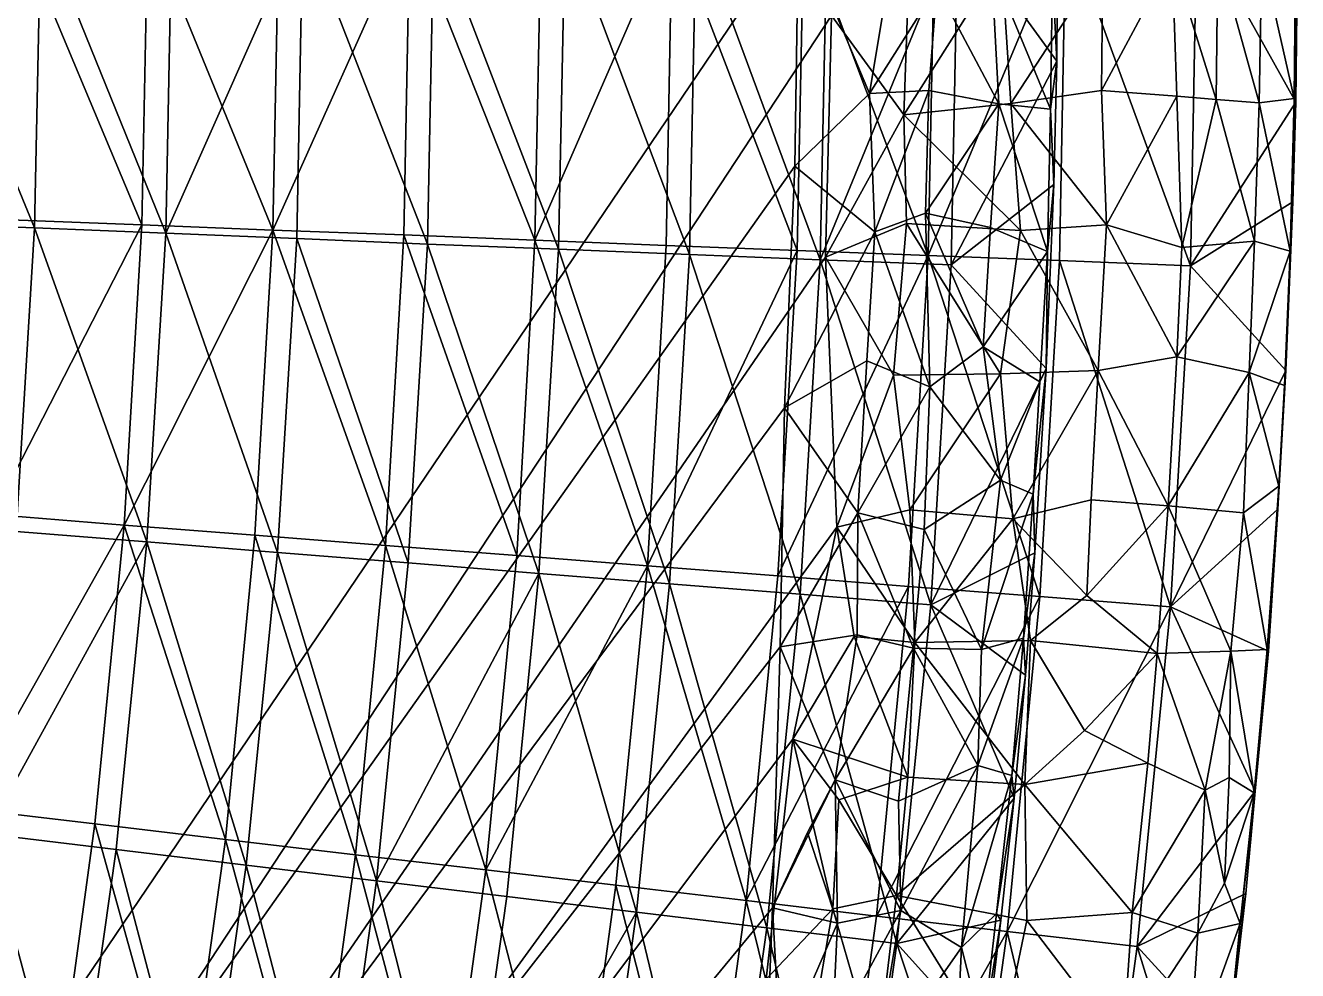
# Model space of a CAD drawing. Header units: metres. Extents: x -30 to 13953, y 0 to 4840.
# Drawn here: x 13661.3 to 13953.4, y 2179.8 to 2396.8 of the extents above; entities that cross this region are included whole.
import ezdxf

# ---------------------------------------------------------------- set-up
doc = ezdxf.new("R2010")
doc.units = ezdxf.units.M
doc.layers.add('SCOCCA', color=7, linetype='Continuous')

msp = doc.modelspace()

# ---------------------------------------------------------------- linework, layer by layer
at = {"layer": 'SCOCCA'}
for points in [[(13025, 3690, 1250), (13846.4, 2399.1, 1367), (13025, 1150, 1250)], [(13021.1, 3629, 1305), (13021.1, 1211, 1305), (13838.8, 2419.9, 1421.4)], [(13838.8, 2419.9, 1421.4), (13021.1, 1211, 1305), (13838, 2364.5, 1421.3)], [(13663.4, 2350.3, 3285.4), (13633.4, 2351.5, 3515.5), (13634.7, 2420, 3515.5)], [(13663.4, 2350.3, 3285.4), (13634.7, 2420, 3515.5), (13664.8, 2420, 3285.4)], [(13688, 2351, 3521.9), (13659.2, 2420, 3752.3), (13657.9, 2352.2, 3752.3)], [(13688, 2351, 3521.9), (13689.4, 2420, 3521.9), (13659.2, 2420, 3752.3)], [(13693.5, 2349.1, 3055.3), (13663.4, 2350.3, 3285.4), (13664.8, 2420, 3285.4)], [(13693.5, 2349.1, 3055.3), (13664.8, 2420, 3285.4), (13694.9, 2420, 3055.3)], [(13718.1, 2349.8, 3291.6), (13689.4, 2420, 3521.9), (13688, 2351, 3521.9)], [(13718.1, 2349.8, 3291.6), (13719.5, 2420, 3291.6), (13689.4, 2420, 3521.9)], [(13725, 2420, 2825.1), (13693.5, 2349.1, 3055.3), (13694.9, 2420, 3055.3)], [(13723.6, 2347.9, 2825.1), (13693.5, 2349.1, 3055.3), (13725, 2420, 2825.1)], [(13749.6, 2420, 3061.2), (13719.5, 2420, 3291.6), (13718.1, 2349.8, 3291.6)], [(13748.2, 2348.7, 3061.2), (13749.6, 2420, 3061.2), (13718.1, 2349.8, 3291.6)], [(13753.6, 2346.6, 2595), (13723.6, 2347.9, 2825.1), (13725, 2420, 2825.1)], [(13753.6, 2346.6, 2595), (13725, 2420, 2825.1), (13755.1, 2420, 2595)], [(13778.3, 2347.5, 2830.9), (13749.6, 2420, 3061.2), (13748.2, 2348.7, 3061.2)], [(13778.3, 2347.5, 2830.9), (13779.7, 2420, 2830.9), (13749.6, 2420, 3061.2)], [(13783.7, 2345.4, 2364.9), (13753.6, 2346.6, 2595), (13755.1, 2420, 2595)], [(13783.7, 2345.4, 2364.9), (13755.1, 2420, 2595), (13785.2, 2420, 2364.9)], [(13808.4, 2346.3, 2600.5), (13809.8, 2420, 2600.5), (13778.3, 2347.5, 2830.9)], [(13809.8, 2420, 2600.5), (13779.7, 2420, 2830.9), (13778.3, 2347.5, 2830.9)], [(13813.8, 2344.2, 2134.8), (13783.7, 2345.4, 2364.9), (13785.2, 2420, 2364.9)], [(13813.8, 2344.2, 2134.8), (13785.2, 2420, 2364.9), (13815.3, 2420, 2134.8)], [(13838.5, 2345.1, 2370.1), (13809.8, 2420, 2600.5), (13808.4, 2346.3, 2600.5)], [(13838.5, 2345.1, 2370.1), (13840, 2420, 2370.1), (13809.8, 2420, 2600.5)], [(13843.8, 2343, 1904.7), (13813.8, 2344.2, 2134.8), (13815.3, 2420, 2134.8)], [(13843.8, 2343, 1904.7), (13815.3, 2420, 2134.8), (13845.4, 2420, 1904.7)], [(13855.1, 2381.2, 1426.3), (13838.8, 2419.9, 1421.4), (13838, 2364.5, 1421.3)], [(13868.6, 2344, 2139.8), (13840, 2420, 2370.1), (13838.5, 2345.1, 2370.1)], [(13855.1, 2381.2, 1426.3), (13859.2, 2405.7, 1427.9), (13838.8, 2419.9, 1421.4)], [(13868.6, 2344, 2139.8), (13870.1, 2420, 2139.8), (13840, 2420, 2370.1)], [(13875.4, 2420, 1674.5), (13843.8, 2343, 1904.7), (13845.4, 2420, 1904.7)], [(13873.9, 2341.8, 1674.5), (13843.8, 2343, 1904.7), (13875.4, 2420, 1674.5)], [(13900.2, 2420, 1909.4), (13870.1, 2420, 2139.8), (13868.6, 2344, 2139.8)], [(13898.7, 2342.8, 1909.4), (13900.2, 2420, 1909.4), (13868.6, 2344, 2139.8)], [(13873.9, 2341.8, 1674.5), (13875.4, 2420, 1674.5), (13898.1, 2388.6, 1499.8)], [(13875.4, 2420, 1674.5), (13898.3, 2416.8, 1499.8), (13898.1, 2388.6, 1499.8)], [(13928.8, 2341.6, 1679.1), (13900.2, 2420, 1909.4), (13898.7, 2342.8, 1909.4)], [(13928.8, 2341.6, 1679.1), (13930.3, 2420, 1679.1), (13900.2, 2420, 1909.4)], [(13928.8, 2341.6, 1679.1), (13953, 2379.2, 1499.6), (13930.3, 2420, 1679.1)], [(13930.3, 2420, 1679.1), (13953, 2379.2, 1499.6), (13953.4, 2414.2, 1499.7)], [(13897.1, 2408.9, 1476.9), (13898.1, 2388.6, 1499.8), (13898.3, 2416.8, 1499.8)], [(13863, 2376.3, 1370.7), (13846.4, 2399.1, 1367), (13864.3, 2413.1, 1371)], [(13885.4, 2411.7, 1379.8), (13863, 2376.3, 1370.7), (13864.3, 2413.1, 1371)], [(13934.7, 2379.8, 1424.8), (13924.6, 2412.2, 1410.6), (13935.1, 2413.3, 1424.8)], [(13934.7, 2379.8, 1424.8), (13935.1, 2413.3, 1424.8), (13944.6, 2379, 1445.4)], [(13935.1, 2413.3, 1424.8), (13945.2, 2412.9, 1446), (13944.6, 2379, 1445.4)], [(13944.6, 2379, 1445.4), (13945.2, 2412.9, 1446), (13952.6, 2380, 1477.6)], [(13945.2, 2412.9, 1446), (13952.9, 2412.5, 1476.3), (13952.6, 2380, 1477.6)], [(13952.6, 2380, 1477.6), (13953.4, 2414.2, 1499.7), (13953, 2379.2, 1499.6)], [(13952.9, 2412.5, 1476.3), (13953.4, 2414.2, 1499.7), (13952.6, 2380, 1477.6)], [(13885.4, 2411.7, 1379.8), (13887.6, 2378.9, 1381), (13863, 2376.3, 1370.7)], [(13884.8, 2378.8, 1450), (13883.1, 2410.3, 1447.8), (13870.6, 2405.7, 1434.6)], [(13896.7, 2377.6, 1478.4), (13883.1, 2410.3, 1447.8), (13884.8, 2378.8, 1450)], [(13896.7, 2377.6, 1478.4), (13897.1, 2408.9, 1476.9), (13883.1, 2410.3, 1447.8)], [(13908.7, 2411.3, 1394.7), (13887.6, 2378.9, 1381), (13885.4, 2411.7, 1379.8)], [(13908.4, 2381.9, 1394.7), (13887.6, 2378.9, 1381), (13908.7, 2411.3, 1394.7)], [(13925.7, 2380.6, 1412.6), (13908.4, 2381.9, 1394.7), (13924.6, 2412.2, 1410.6)], [(13924.6, 2412.2, 1410.6), (13908.4, 2381.9, 1394.7), (13908.7, 2411.3, 1394.7)], [(13934.7, 2379.8, 1424.8), (13925.7, 2380.6, 1412.6), (13924.6, 2412.2, 1410.6)], [(13896.7, 2377.6, 1478.4), (13898.1, 2388.6, 1499.8), (13897.1, 2408.9, 1476.9)], [(13855.1, 2381.2, 1426.3), (13868.7, 2381.9, 1433.4), (13870.6, 2405.7, 1434.6)], [(13855.1, 2381.2, 1426.3), (13870.6, 2405.7, 1434.6), (13859.2, 2405.7, 1427.9)], [(13884.8, 2378.8, 1450), (13870.6, 2405.7, 1434.6), (13868.7, 2381.9, 1433.4)], [(13846.4, 2399.1, 1367), (13845, 2343.6, 1366.8), (13025, 1150, 1250)], [(13863, 2376.3, 1370.7), (13845, 2343.6, 1366.8), (13846.4, 2399.1, 1367)], [(13873.9, 2341.8, 1674.5), (13898.1, 2388.6, 1499.8), (13897.4, 2360.3, 1499.7)], [(13896.7, 2377.6, 1478.4), (13897.4, 2360.3, 1499.7), (13898.1, 2388.6, 1499.8)], [(13855.1, 2381.2, 1426.3), (13838, 2364.5, 1421.3), (13856.3, 2349.4, 1427)], [(13856.3, 2349.4, 1427), (13868.7, 2381.9, 1433.4), (13855.1, 2381.2, 1426.3)], [(13868, 2353.7, 1433.3), (13868.7, 2381.9, 1433.4), (13856.3, 2349.4, 1427)], [(13868, 2353.7, 1433.3), (13884.8, 2378.8, 1450), (13868.7, 2381.9, 1433.4)], [(13909.5, 2351, 1396.1), (13887.6, 2378.9, 1381), (13908.4, 2381.9, 1394.7)], [(13909.5, 2351, 1396.1), (13908.4, 2381.9, 1394.7), (13925.7, 2380.6, 1412.6)], [(13889.8, 2349.7, 1382.8), (13863, 2376.3, 1370.7), (13887.6, 2378.9, 1381)], [(13868, 2353.7, 1433.3), (13882.9, 2350.4, 1448.6), (13884.8, 2378.8, 1450)], [(13884.8, 2378.8, 1450), (13882.9, 2350.4, 1448.6), (13896, 2344.9, 1478.5)], [(13896.7, 2377.6, 1478.4), (13884.8, 2378.8, 1450), (13896, 2344.9, 1478.5)], [(13909.5, 2351, 1396.1), (13889.8, 2349.7, 1382.8), (13887.6, 2378.9, 1381)], [(13926.8, 2345.8, 1415.1), (13909.5, 2351, 1396.1), (13925.7, 2380.6, 1412.6)], [(13926.8, 2345.8, 1415.1), (13925.7, 2380.6, 1412.6), (13934.7, 2379.8, 1424.8)], [(13925.7, 2380.6, 1412.6), (13944.6, 2379, 1445.4), (13934.7, 2379.8, 1424.8)], [(13926.8, 2345.8, 1415.1), (13934.7, 2379.8, 1424.8), (13943.5, 2347.3, 1444.6)], [(13928.8, 2341.6, 1679.1), (13952.3, 2356.3, 1500.7), (13953, 2379.2, 1499.6)], [(13943.5, 2347.3, 1444.6), (13934.7, 2379.8, 1424.8), (13944.6, 2379, 1445.4)], [(13943.5, 2347.3, 1444.6), (13944.6, 2379, 1445.4), (13951.7, 2345, 1477.9)], [(13951.7, 2345, 1477.9), (13944.6, 2379, 1445.4), (13952.6, 2380, 1477.6)], [(13951.7, 2345, 1477.9), (13952.6, 2380, 1477.6), (13952.3, 2356.3, 1500.7)], [(13952.3, 2356.3, 1500.7), (13952.6, 2380, 1477.6), (13953, 2379.2, 1499.6)], [(13863.6, 2351.3, 1371), (13845, 2343.6, 1366.8), (13863, 2376.3, 1370.7)], [(13889.8, 2349.7, 1382.8), (13863.6, 2351.3, 1371), (13863, 2376.3, 1370.7)], [(13896.7, 2377.6, 1478.4), (13896, 2344.9, 1478.5), (13897.4, 2360.3, 1499.7)], [(13838, 2364.5, 1421.3), (13021.1, 1211, 1305), (13835.6, 2309, 1421)], [(13856.3, 2349.4, 1427), (13838, 2364.5, 1421.3), (13835.6, 2309, 1421)], [(13873.9, 2341.8, 1674.5), (13897.4, 2360.3, 1499.7), (13895.7, 2318, 1499.5)], [(13896, 2344.9, 1478.5), (13895.7, 2318, 1499.5), (13897.4, 2360.3, 1499.7)], [(13928.8, 2341.6, 1679.1), (13950.7, 2317.6, 1501.4), (13952.3, 2356.3, 1500.7)], [(13951.7, 2345, 1477.9), (13952.3, 2356.3, 1500.7), (13950.7, 2317.6, 1501.4)], [(13659.2, 2280.6, 3285.4), (13633.4, 2351.5, 3515.5), (13663.4, 2350.3, 3285.4)], [(13688, 2351, 3521.9), (13657.9, 2352.2, 3752.3), (13653.9, 2284.5, 3752.3)], [(13868, 2353.7, 1433.3), (13856.3, 2349.4, 1427), (13869, 2313.8, 1435.2)], [(13868, 2353.7, 1433.3), (13869, 2313.8, 1435.2), (13881.2, 2323, 1447.2)], [(13868, 2353.7, 1433.3), (13881.2, 2323, 1447.2), (13882.9, 2350.4, 1448.6)], [(13684, 2282.1, 3521.9), (13688, 2351, 3521.9), (13653.9, 2284.5, 3752.3)], [(13689.2, 2278.2, 3055.3), (13659.2, 2280.6, 3285.4), (13663.4, 2350.3, 3285.4)], [(13689.2, 2278.2, 3055.3), (13663.4, 2350.3, 3285.4), (13693.5, 2349.1, 3055.3)], [(13718.1, 2349.8, 3291.6), (13688, 2351, 3521.9), (13684, 2282.1, 3521.9)], [(13714, 2279.8, 3291.6), (13718.1, 2349.8, 3291.6), (13684, 2282.1, 3521.9)], [(13719.2, 2275.8, 2825.1), (13689.2, 2278.2, 3055.3), (13693.5, 2349.1, 3055.3)], [(13719.2, 2275.8, 2825.1), (13693.5, 2349.1, 3055.3), (13723.6, 2347.9, 2825.1)], [(13744, 2277.4, 3061.2), (13718.1, 2349.8, 3291.6), (13714, 2279.8, 3291.6)], [(13744, 2277.4, 3061.2), (13748.2, 2348.7, 3061.2), (13718.1, 2349.8, 3291.6)], [(13774.1, 2275.1, 2830.9), (13748.2, 2348.7, 3061.2), (13744, 2277.4, 3061.2)], [(13774.1, 2275.1, 2830.9), (13778.3, 2347.5, 2830.9), (13748.2, 2348.7, 3061.2)], [(13854.5, 2319.8, 1426.6), (13856.3, 2349.4, 1427), (13835.6, 2309, 1421)], [(13860.6, 2316.5, 1370.4), (13845, 2343.6, 1366.8), (13863.6, 2351.3, 1371)], [(13854.5, 2319.8, 1426.6), (13869, 2313.8, 1435.2), (13856.3, 2349.4, 1427)], [(13863.6, 2351.3, 1371), (13885.2, 2316.8, 1380.7), (13860.6, 2316.5, 1370.4)], [(13863.6, 2351.3, 1371), (13889.8, 2349.7, 1382.8), (13885.2, 2316.8, 1380.7)], [(13896, 2344.9, 1478.5), (13882.9, 2350.4, 1448.6), (13881.2, 2323, 1447.2)], [(13889.8, 2349.7, 1382.8), (13907.6, 2317.6, 1395.4), (13885.2, 2316.8, 1380.7)], [(13889.8, 2349.7, 1382.8), (13909.5, 2351, 1396.1), (13907.6, 2317.6, 1395.4)], [(13925.7, 2320.7, 1415), (13907.6, 2317.6, 1395.4), (13909.5, 2351, 1396.1)], [(13926.8, 2345.8, 1415.1), (13925.7, 2320.7, 1415), (13909.5, 2351, 1396.1)], [(13749.2, 2273.4, 2595), (13719.2, 2275.8, 2825.1), (13723.6, 2347.9, 2825.1)], [(13749.2, 2273.4, 2595), (13723.6, 2347.9, 2825.1), (13753.6, 2346.6, 2595)], [(13779.2, 2271, 2364.9), (13749.2, 2273.4, 2595), (13753.6, 2346.6, 2595)], [(13779.2, 2271, 2364.9), (13753.6, 2346.6, 2595), (13783.7, 2345.4, 2364.9)], [(13804.1, 2272.7, 2600.5), (13778.3, 2347.5, 2830.9), (13774.1, 2275.1, 2830.9)], [(13804.1, 2272.7, 2600.5), (13808.4, 2346.3, 2600.5), (13778.3, 2347.5, 2830.9)], [(13838.5, 2345.1, 2370.1), (13808.4, 2346.3, 2600.5), (13804.1, 2272.7, 2600.5)], [(13926.8, 2345.8, 1415.1), (13943.5, 2347.3, 1444.6), (13925.7, 2320.7, 1415)], [(13925.7, 2320.7, 1415), (13943.5, 2347.3, 1444.6), (13942.3, 2317.1, 1444.6)], [(13942.3, 2317.1, 1444.6), (13943.5, 2347.3, 1444.6), (13951.7, 2345, 1477.9)], [(13845, 2343.6, 1366.8), (13847.6, 2281.6, 1367.4), (13025, 1150, 1250)], [(13809.2, 2268.6, 2134.8), (13779.2, 2271, 2364.9), (13783.7, 2345.4, 2364.9)], [(13809.2, 2268.6, 2134.8), (13783.7, 2345.4, 2364.9), (13813.8, 2344.2, 2134.8)], [(13834.1, 2270.4, 2370.1), (13838.5, 2345.1, 2370.1), (13804.1, 2272.7, 2600.5)], [(13839.2, 2266.2, 1904.7), (13809.2, 2268.6, 2134.8), (13813.8, 2344.2, 2134.8)], [(13839.2, 2266.2, 1904.7), (13813.8, 2344.2, 2134.8), (13843.8, 2343, 1904.7)], [(13868.6, 2344, 2139.8), (13838.5, 2345.1, 2370.1), (13834.1, 2270.4, 2370.1)], [(13864.1, 2268, 2139.8), (13868.6, 2344, 2139.8), (13834.1, 2270.4, 2370.1)], [(13869.2, 2263.8, 1674.5), (13839.2, 2266.2, 1904.7), (13843.8, 2343, 1904.7)], [(13869.2, 2263.8, 1674.5), (13843.8, 2343, 1904.7), (13873.9, 2341.8, 1674.5)], [(13860.6, 2316.5, 1370.4), (13847.6, 2281.6, 1367.4), (13845, 2343.6, 1366.8)], [(13894.2, 2265.7, 1909.4), (13868.6, 2344, 2139.8), (13864.1, 2268, 2139.8)], [(13894.2, 2265.7, 1909.4), (13898.7, 2342.8, 1909.4), (13868.6, 2344, 2139.8)], [(13896, 2344.9, 1478.5), (13881.2, 2323, 1447.2), (13894.2, 2315, 1476.8)], [(13894.2, 2315, 1476.8), (13895.7, 2318, 1499.5), (13896, 2344.9, 1478.5)], [(13924.2, 2263.3, 1679.1), (13898.7, 2342.8, 1909.4), (13894.2, 2265.7, 1909.4)], [(13924.2, 2263.3, 1679.1), (13928.8, 2341.6, 1679.1), (13898.7, 2342.8, 1909.4)], [(13942.3, 2317.1, 1444.6), (13951.7, 2345, 1477.9), (13950.4, 2314.1, 1477.7)], [(13950.4, 2314.1, 1477.7), (13951.7, 2345, 1477.9), (13950.7, 2317.6, 1501.4)], [(13869.2, 2263.8, 1674.5), (13873.9, 2341.8, 1674.5), (13895.7, 2318, 1499.5)], [(13924.2, 2263.3, 1679.1), (13950.7, 2317.6, 1501.4), (13928.8, 2341.6, 1679.1)], [(13869, 2313.8, 1435.2), (13885.2, 2292.4, 1455.3), (13881.2, 2323, 1447.2)], [(13885.2, 2292.4, 1455.3), (13894.2, 2315, 1476.8), (13881.2, 2323, 1447.2)], [(13854.5, 2319.8, 1426.6), (13835.6, 2309, 1421), (13852.4, 2284.9, 1426.2)], [(13869, 2313.8, 1435.2), (13854.5, 2319.8, 1426.6), (13852.4, 2284.9, 1426.2)], [(13923.7, 2286.5, 1414.7), (13907.6, 2317.6, 1395.4), (13925.7, 2320.7, 1415)], [(13923.7, 2286.5, 1414.7), (13925.7, 2320.7, 1415), (13942.3, 2317.1, 1444.6)], [(13864.4, 2285.6, 1371.8), (13847.6, 2281.6, 1367.4), (13860.6, 2316.5, 1370.4)], [(13864.4, 2285.6, 1371.8), (13860.6, 2316.5, 1370.4), (13885.2, 2316.8, 1380.7)], [(13864.4, 2285.6, 1371.8), (13885.2, 2316.8, 1380.7), (13888, 2283.5, 1383.3)], [(13869.2, 2263.8, 1674.5), (13895.7, 2318, 1499.5), (13893.1, 2275.7, 1499.1)], [(13907.6, 2317.6, 1395.4), (13888, 2283.5, 1383.3), (13885.2, 2316.8, 1380.7)], [(13906, 2287.9, 1395.3), (13888, 2283.5, 1383.3), (13907.6, 2317.6, 1395.4)], [(13892.7, 2289.2, 1476.3), (13893.1, 2275.7, 1499.1), (13895.7, 2318, 1499.5)], [(13892.7, 2289.2, 1476.3), (13895.7, 2318, 1499.5), (13894.2, 2315, 1476.8)], [(13923.7, 2286.5, 1414.7), (13906, 2287.9, 1395.3), (13907.6, 2317.6, 1395.4)], [(13923.7, 2286.5, 1414.7), (13942.3, 2317.1, 1444.6), (13941, 2284.9, 1445.8)], [(13924.2, 2263.3, 1679.1), (13948.9, 2285.7, 1500.3), (13950.7, 2317.6, 1501.4)], [(13941, 2284.9, 1445.8), (13942.3, 2317.1, 1444.6), (13949.1, 2291, 1478.5)], [(13949.1, 2291, 1478.5), (13942.3, 2317.1, 1444.6), (13950.4, 2314.1, 1477.7)], [(13950.4, 2314.1, 1477.7), (13950.7, 2317.6, 1501.4), (13948.9, 2285.7, 1500.3)], [(13869, 2313.8, 1435.2), (13852.4, 2284.9, 1426.2), (13867.7, 2281.1, 1435.5)], [(13869, 2313.8, 1435.2), (13867.7, 2281.1, 1435.5), (13885.2, 2292.4, 1455.3)], [(13892.7, 2289.2, 1476.3), (13894.2, 2315, 1476.8), (13885.2, 2292.4, 1455.3)], [(13949.1, 2291, 1478.5), (13950.4, 2314.1, 1477.7), (13948.9, 2285.7, 1500.3)], [(13835.6, 2309, 1421), (13021.1, 1211, 1305), (13834.6, 2254.1, 1421.1)], [(13852.4, 2284.9, 1426.2), (13835.6, 2309, 1421), (13834.6, 2254.1, 1421.1)], [(13867.7, 2281.1, 1435.5), (13880.8, 2253.5, 1452.7), (13885.2, 2292.4, 1455.3)], [(13892.7, 2289.2, 1476.3), (13885.2, 2292.4, 1455.3), (13880.8, 2253.5, 1452.7)], [(13941, 2284.9, 1445.8), (13949.1, 2291, 1478.5), (13946.4, 2253.5, 1477.3)], [(13946.4, 2253.5, 1477.3), (13949.1, 2291, 1478.5), (13946.7, 2253.1, 1498)], [(13946.7, 2253.1, 1498), (13949.1, 2291, 1478.5), (13948.9, 2285.7, 1500.3)], [(13892.7, 2289.2, 1476.3), (13880.8, 2253.5, 1452.7), (13890.5, 2256.1, 1477.4)], [(13905, 2265.9, 1395.6), (13888, 2283.5, 1383.3), (13906, 2287.9, 1395.3)], [(13890.5, 2256.1, 1477.4), (13893.1, 2275.7, 1499.1), (13892.7, 2289.2, 1476.3)], [(13923.7, 2286.5, 1414.7), (13905, 2265.9, 1395.6), (13906, 2287.9, 1395.3)], [(13684, 2282.1, 3521.9), (13653.9, 2284.5, 3752.3), (13647.3, 2217, 3752.3)], [(13852.3, 2256.9, 1426.9), (13852.4, 2284.9, 1426.2), (13834.6, 2254.1, 1421.1)], [(13864.4, 2285.6, 1371.8), (13865.5, 2255.1, 1372.7), (13847.6, 2281.6, 1367.4)], [(13852.3, 2256.9, 1426.9), (13865.2, 2253.8, 1435), (13852.4, 2284.9, 1426.2)], [(13867.7, 2281.1, 1435.5), (13852.4, 2284.9, 1426.2), (13865.2, 2253.8, 1435)], [(13888, 2283.5, 1383.3), (13865.5, 2255.1, 1372.7), (13864.4, 2285.6, 1371.8)], [(13923.7, 2286.5, 1414.7), (13921.2, 2252.6, 1414.4), (13905, 2265.9, 1395.6)], [(13923.7, 2286.5, 1414.7), (13938.1, 2253.1, 1444.1), (13921.2, 2252.6, 1414.4)], [(13923.7, 2286.5, 1414.7), (13941, 2284.9, 1445.8), (13938.1, 2253.1, 1444.1)], [(13924.2, 2263.3, 1679.1), (13946.7, 2253.1, 1498), (13948.9, 2285.7, 1500.3)], [(13941, 2284.9, 1445.8), (13946.4, 2253.5, 1477.3), (13938.1, 2253.1, 1444.1)], [(13847.6, 2281.6, 1367.4), (13837.5, 2232.9, 1365.7), (13025, 1150, 1250)], [(13677.2, 2213.5, 3521.9), (13684, 2282.1, 3521.9), (13647.3, 2217, 3752.3)], [(13707.2, 2209.9, 3291.6), (13684, 2282.1, 3521.9), (13677.2, 2213.5, 3521.9)], [(13707.2, 2209.9, 3291.6), (13714, 2279.8, 3291.6), (13684, 2282.1, 3521.9)], [(13851.6, 2256.5, 1368.3), (13837.5, 2232.9, 1365.7), (13847.6, 2281.6, 1367.4)], [(13847.6, 2281.6, 1367.4), (13865.5, 2255.1, 1372.7), (13851.6, 2256.5, 1368.3)], [(13888, 2283.5, 1383.3), (13892.1, 2255.6, 1386.8), (13865.5, 2255.1, 1372.7)], [(13905, 2265.9, 1395.6), (13892.1, 2255.6, 1386.8), (13888, 2283.5, 1383.3)], [(13689.2, 2278.2, 3055.3), (13652.3, 2211.2, 3285.4), (13659.2, 2280.6, 3285.4)], [(13737.1, 2206.4, 3061.2), (13714, 2279.8, 3291.6), (13707.2, 2209.9, 3291.6)], [(13737.1, 2206.4, 3061.2), (13744, 2277.4, 3061.2), (13714, 2279.8, 3291.6)], [(13867.7, 2281.1, 1435.5), (13865.2, 2253.8, 1435), (13880.8, 2253.5, 1452.7)], [(13682.1, 2207.6, 3055.3), (13652.3, 2211.2, 3285.4), (13689.2, 2278.2, 3055.3)], [(13712, 2204, 2825.1), (13682.1, 2207.6, 3055.3), (13689.2, 2278.2, 3055.3)], [(13712, 2204, 2825.1), (13689.2, 2278.2, 3055.3), (13719.2, 2275.8, 2825.1)], [(13741.9, 2200.4, 2595), (13712, 2204, 2825.1), (13719.2, 2275.8, 2825.1)], [(13741.9, 2200.4, 2595), (13719.2, 2275.8, 2825.1), (13749.2, 2273.4, 2595)], [(13767, 2202.9, 2830.9), (13744, 2277.4, 3061.2), (13737.1, 2206.4, 3061.2)], [(13767, 2202.9, 2830.9), (13774.1, 2275.1, 2830.9), (13744, 2277.4, 3061.2)], [(13869.2, 2263.8, 1674.5), (13893.1, 2275.7, 1499.1), (13890.9, 2247.6, 1498.8)], [(13890.5, 2256.1, 1477.4), (13890.9, 2247.6, 1498.8), (13893.1, 2275.7, 1499.1)], [(13779.2, 2271, 2364.9), (13741.9, 2200.4, 2595), (13749.2, 2273.4, 2595)], [(13804.1, 2272.7, 2600.5), (13774.1, 2275.1, 2830.9), (13767, 2202.9, 2830.9)], [(13796.9, 2199.4, 2600.5), (13804.1, 2272.7, 2600.5), (13767, 2202.9, 2830.9)], [(13826.8, 2195.9, 2370.1), (13804.1, 2272.7, 2600.5), (13796.9, 2199.4, 2600.5)], [(13826.8, 2195.9, 2370.1), (13834.1, 2270.4, 2370.1), (13804.1, 2272.7, 2600.5)], [(13771.8, 2196.8, 2364.9), (13741.9, 2200.4, 2595), (13779.2, 2271, 2364.9)], [(13801.6, 2193.2, 2134.8), (13771.8, 2196.8, 2364.9), (13779.2, 2271, 2364.9)], [(13801.6, 2193.2, 2134.8), (13779.2, 2271, 2364.9), (13809.2, 2268.6, 2134.8)], [(13864.1, 2268, 2139.8), (13834.1, 2270.4, 2370.1), (13826.8, 2195.9, 2370.1)], [(13831.5, 2189.6, 1904.7), (13801.6, 2193.2, 2134.8), (13809.2, 2268.6, 2134.8)], [(13831.5, 2189.6, 1904.7), (13809.2, 2268.6, 2134.8), (13839.2, 2266.2, 1904.7)], [(13856.7, 2192.3, 2139.8), (13864.1, 2268, 2139.8), (13826.8, 2195.9, 2370.1)], [(13894.2, 2265.7, 1909.4), (13864.1, 2268, 2139.8), (13856.7, 2192.3, 2139.8)], [(13861.4, 2186, 1674.5), (13831.5, 2189.6, 1904.7), (13839.2, 2266.2, 1904.7)], [(13861.4, 2186, 1674.5), (13839.2, 2266.2, 1904.7), (13869.2, 2263.8, 1674.5)], [(13886.7, 2188.8, 1909.4), (13894.2, 2265.7, 1909.4), (13856.7, 2192.3, 2139.8)], [(13861.4, 2186, 1674.5), (13869.2, 2263.8, 1674.5), (13888.3, 2219.4, 1498.4)], [(13869.2, 2263.8, 1674.5), (13890.9, 2247.6, 1498.8), (13888.3, 2219.4, 1498.4)], [(13924.2, 2263.3, 1679.1), (13894.2, 2265.7, 1909.4), (13886.7, 2188.8, 1909.4)], [(13892.1, 2255.6, 1386.8), (13905, 2265.9, 1395.6), (13921.2, 2252.6, 1414.4)], [(13916.6, 2185.3, 1679.1), (13924.2, 2263.3, 1679.1), (13886.7, 2188.8, 1909.4)], [(13916.6, 2185.3, 1679.1), (13943.7, 2221, 1499.6), (13924.2, 2263.3, 1679.1)], [(13924.2, 2263.3, 1679.1), (13943.7, 2221, 1499.6), (13946.7, 2253.1, 1498)], [(13852.3, 2256.9, 1426.9), (13834.6, 2254.1, 1421.1), (13847.2, 2223.6, 1425.5)], [(13863.9, 2224.2, 1372.8), (13837.5, 2232.9, 1365.7), (13851.6, 2256.5, 1368.3)], [(13847.2, 2223.6, 1425.5), (13865.2, 2253.8, 1435), (13852.3, 2256.9, 1426.9)], [(13865.5, 2255.1, 1372.7), (13863.9, 2224.2, 1372.8), (13851.6, 2256.5, 1368.3)], [(13863.9, 2224.2, 1372.8), (13865.5, 2255.1, 1372.7), (13890.8, 2222.5, 1387.5)], [(13892.1, 2255.6, 1386.8), (13890.8, 2222.5, 1387.5), (13865.5, 2255.1, 1372.7)], [(13887.8, 2224.6, 1476.6), (13890.5, 2256.1, 1477.4), (13880, 2226.9, 1454.8)], [(13880, 2226.9, 1454.8), (13890.5, 2256.1, 1477.4), (13880.8, 2253.5, 1452.7)], [(13890.5, 2256.1, 1477.4), (13887.8, 2224.6, 1476.6), (13890.9, 2247.6, 1498.8)], [(13890.8, 2222.5, 1387.5), (13892.1, 2255.6, 1386.8), (13904.5, 2234.9, 1397.1)], [(13921.2, 2252.6, 1414.4), (13904.5, 2234.9, 1397.1), (13892.1, 2255.6, 1386.8)], [(13834.6, 2254.1, 1421.1), (13021.1, 1211, 1305), (13832.8, 2194.2, 1421.2)], [(13847.2, 2223.6, 1425.5), (13834.6, 2254.1, 1421.1), (13832.8, 2194.2, 1421.2)], [(13861.8, 2218.7, 1434.4), (13865.2, 2253.8, 1435), (13847.2, 2223.6, 1425.5)], [(13865.2, 2253.8, 1435), (13861.8, 2218.7, 1434.4), (13880, 2226.9, 1454.8)], [(13880.8, 2253.5, 1452.7), (13865.2, 2253.8, 1435), (13880, 2226.9, 1454.8)], [(13919, 2227.4, 1414.1), (13904.5, 2234.9, 1397.1), (13921.2, 2252.6, 1414.4)], [(13919, 2227.4, 1414.1), (13921.2, 2252.6, 1414.4), (13932.2, 2221.2, 1436)], [(13921.2, 2252.6, 1414.4), (13938.1, 2253.1, 1444.1), (13932.2, 2221.2, 1436)], [(13937.7, 2224.1, 1449.1), (13932.2, 2221.2, 1436), (13938.1, 2253.1, 1444.1)], [(13937.7, 2224.1, 1449.1), (13938.1, 2253.1, 1444.1), (13943.4, 2220.6, 1476.7)], [(13938.1, 2253.1, 1444.1), (13946.4, 2253.5, 1477.3), (13943.4, 2220.6, 1476.7)], [(13946.4, 2253.5, 1477.3), (13943.7, 2221, 1499.6), (13943.4, 2220.6, 1476.7)], [(13946.4, 2253.5, 1477.3), (13946.7, 2253.1, 1498), (13943.7, 2221, 1499.6)], [(13887.8, 2224.6, 1476.6), (13888.3, 2219.4, 1498.4), (13890.9, 2247.6, 1498.8)], [(13919, 2227.4, 1414.1), (13890.8, 2222.5, 1387.5), (13904.5, 2234.9, 1397.1)], [(13837.5, 2232.9, 1365.7), (13831.4, 2177.8, 1364.8), (13025, 1150, 1250)], [(13846.7, 2194, 1367.8), (13831.4, 2177.8, 1364.8), (13837.5, 2232.9, 1365.7)], [(13846.7, 2194, 1367.8), (13837.5, 2232.9, 1365.7), (13848.1, 2219, 1367.8)], [(13848.1, 2219, 1367.8), (13837.5, 2232.9, 1365.7), (13863.9, 2224.2, 1372.8)], [(13861.8, 2218.7, 1434.4), (13862.3, 2193.6, 1436.8), (13880, 2226.9, 1454.8)], [(13876.2, 2185.1, 1454.9), (13880, 2226.9, 1454.8), (13862.3, 2193.6, 1436.8)], [(13887.8, 2224.6, 1476.6), (13880, 2226.9, 1454.8), (13876.2, 2185.1, 1454.9)], [(13919, 2227.4, 1414.1), (13915.4, 2193.1, 1413.6), (13890.8, 2222.5, 1387.5)], [(13919, 2227.4, 1414.1), (13932.2, 2221.2, 1436), (13915.4, 2193.1, 1413.6)], [(13840.9, 2211.5, 1423.1), (13847.2, 2223.6, 1425.5), (13832.8, 2194.2, 1421.2)], [(13847.8, 2190.7, 1426.9), (13847.2, 2223.6, 1425.5), (13840.9, 2211.5, 1423.1)], [(13847.8, 2190.7, 1426.9), (13862.3, 2193.6, 1436.8), (13847.2, 2223.6, 1425.5)], [(13861.8, 2218.7, 1434.4), (13847.2, 2223.6, 1425.5), (13862.3, 2193.6, 1436.8)], [(13861.3, 2197, 1372.5), (13848.1, 2219, 1367.8), (13863.9, 2224.2, 1372.8)], [(13861.3, 2197, 1372.5), (13863.9, 2224.2, 1372.8), (13890.8, 2222.5, 1387.5)], [(13887.8, 2224.6, 1476.6), (13876.2, 2185.1, 1454.9), (13884.3, 2192.9, 1476.5)], [(13884.3, 2192.9, 1476.5), (13888.3, 2219.4, 1498.4), (13887.8, 2224.6, 1476.6)], [(13937.7, 2224.1, 1449.1), (13936.6, 2199.9, 1452.9), (13932.2, 2221.2, 1436)], [(13937.7, 2224.1, 1449.1), (13943.4, 2220.6, 1476.7), (13936.6, 2199.9, 1452.9)], [(13891.2, 2191.3, 1389.5), (13861.3, 2197, 1372.5), (13890.8, 2222.5, 1387.5)], [(13891.2, 2191.3, 1389.5), (13890.8, 2222.5, 1387.5), (13915.4, 2193.1, 1413.6)], [(13932.2, 2221.2, 1436), (13930.5, 2188.4, 1439.8), (13915.4, 2193.1, 1413.6)], [(13916.6, 2185.3, 1679.1), (13941.5, 2197.5, 1497.2), (13943.7, 2221, 1499.6)], [(13932.2, 2221.2, 1436), (13936.6, 2199.9, 1452.9), (13930.5, 2188.4, 1439.8)], [(13943.4, 2220.6, 1476.7), (13940.2, 2190.6, 1476), (13936.6, 2199.9, 1452.9)], [(13941.5, 2197.5, 1497.2), (13940.2, 2190.6, 1476), (13943.7, 2221, 1499.6)], [(13943.4, 2220.6, 1476.7), (13943.7, 2221, 1499.6), (13940.2, 2190.6, 1476)], [(13861.3, 2197, 1372.5), (13846.7, 2194, 1367.8), (13848.1, 2219, 1367.8)], [(13861.4, 2186, 1674.5), (13888.3, 2219.4, 1498.4), (13885.3, 2191.4, 1498)], [(13884.3, 2192.9, 1476.5), (13885.3, 2191.4, 1498), (13888.3, 2219.4, 1498.4)], [(13667.9, 2145.1, 3521.9), (13647.3, 2217, 3752.3), (13638.1, 2149.8, 3752.3)], [(13667.9, 2145.1, 3521.9), (13677.2, 2213.5, 3521.9), (13647.3, 2217, 3752.3)], [(13672.2, 2137.4, 3055.3), (13642.5, 2142.1, 3285.4), (13652.3, 2211.2, 3285.4)], [(13672.2, 2137.4, 3055.3), (13652.3, 2211.2, 3285.4), (13682.1, 2207.6, 3055.3)], [(13697.6, 2140.4, 3291.6), (13677.2, 2213.5, 3521.9), (13667.9, 2145.1, 3521.9)], [(13697.6, 2140.4, 3291.6), (13707.2, 2209.9, 3291.6), (13677.2, 2213.5, 3521.9)], [(13847.8, 2190.7, 1426.9), (13840.9, 2211.5, 1423.1), (13832.8, 2194.2, 1421.2)], [(13727.4, 2135.7, 3061.2), (13707.2, 2209.9, 3291.6), (13697.6, 2140.4, 3291.6)], [(13727.4, 2135.7, 3061.2), (13737.1, 2206.4, 3061.2), (13707.2, 2209.9, 3291.6)], [(13701.9, 2132.6, 2825.1), (13672.2, 2137.4, 3055.3), (13682.1, 2207.6, 3055.3)], [(13701.9, 2132.6, 2825.1), (13682.1, 2207.6, 3055.3), (13712, 2204, 2825.1)], [(13757.1, 2131, 2830.9), (13737.1, 2206.4, 3061.2), (13727.4, 2135.7, 3061.2)], [(13757.1, 2131, 2830.9), (13767, 2202.9, 2830.9), (13737.1, 2206.4, 3061.2)], [(13731.7, 2127.8, 2595), (13701.9, 2132.6, 2825.1), (13712, 2204, 2825.1)], [(13731.7, 2127.8, 2595), (13712, 2204, 2825.1), (13741.9, 2200.4, 2595)], [(13786.9, 2126.4, 2600.5), (13767, 2202.9, 2830.9), (13757.1, 2131, 2830.9)], [(13786.9, 2126.4, 2600.5), (13796.9, 2199.4, 2600.5), (13767, 2202.9, 2830.9)], [(13761.4, 2123, 2364.9), (13731.7, 2127.8, 2595), (13741.9, 2200.4, 2595)], [(13761.4, 2123, 2364.9), (13741.9, 2200.4, 2595), (13771.8, 2196.8, 2364.9)], [(13930.5, 2188.4, 1439.8), (13936.6, 2199.9, 1452.9), (13940.2, 2190.6, 1476)], [(13801.6, 2193.2, 2134.8), (13761.4, 2123, 2364.9), (13771.8, 2196.8, 2364.9)], [(13816.6, 2121.7, 2370.1), (13796.9, 2199.4, 2600.5), (13786.9, 2126.4, 2600.5)], [(13816.6, 2121.7, 2370.1), (13826.8, 2195.9, 2370.1), (13796.9, 2199.4, 2600.5)], [(13861.3, 2197, 1372.5), (13856.8, 2159.1, 1371.9), (13846.7, 2194, 1367.8)], [(13884.6, 2159.4, 1387), (13856.8, 2159.1, 1371.9), (13861.3, 2197, 1372.5)], [(13884.6, 2159.4, 1387), (13861.3, 2197, 1372.5), (13891.2, 2191.3, 1389.5)], [(13916.6, 2185.3, 1679.1), (13937.1, 2162.9, 1502.1), (13941.5, 2197.5, 1497.2)], [(13937.1, 2162.9, 1502.1), (13937, 2158.9, 1483.3), (13941.5, 2197.5, 1497.2)], [(13937, 2158.9, 1483.3), (13940.2, 2190.6, 1476), (13941.5, 2197.5, 1497.2)], [(13832.8, 2194.2, 1421.2), (13021.1, 1211, 1305), (13830.4, 2131.9, 1422)], [(13846.4, 2117, 2139.8), (13826.8, 2195.9, 2370.1), (13816.6, 2121.7, 2370.1)], [(13846.4, 2117, 2139.8), (13856.7, 2192.3, 2139.8), (13826.8, 2195.9, 2370.1)], [(13834.7, 2160.5, 1422.2), (13832.8, 2194.2, 1421.2), (13830.4, 2131.9, 1422)], [(13842, 2166.9, 1367), (13831.4, 2177.8, 1364.8), (13846.7, 2194, 1367.8)], [(13847.8, 2190.7, 1426.9), (13832.8, 2194.2, 1421.2), (13834.7, 2160.5, 1422.2)], [(13856.8, 2159.1, 1371.9), (13842, 2166.9, 1367), (13846.7, 2194, 1367.8)], [(13791.1, 2118.2, 2134.8), (13761.4, 2123, 2364.9), (13801.6, 2193.2, 2134.8)], [(13820.8, 2113.4, 1904.7), (13791.1, 2118.2, 2134.8), (13801.6, 2193.2, 2134.8)], [(13820.8, 2113.4, 1904.7), (13801.6, 2193.2, 2134.8), (13831.5, 2189.6, 1904.7)], [(13886.7, 2188.8, 1909.4), (13856.7, 2192.3, 2139.8), (13846.4, 2117, 2139.8)], [(13856.1, 2156.4, 1435.1), (13862.3, 2193.6, 1436.8), (13846.5, 2164.5, 1427.4)], [(13846.5, 2164.5, 1427.4), (13862.3, 2193.6, 1436.8), (13847.8, 2190.7, 1426.9)], [(13876.2, 2185.1, 1454.9), (13862.3, 2193.6, 1436.8), (13856.1, 2156.4, 1435.1)], [(13861.4, 2186, 1674.5), (13885.3, 2191.4, 1498), (13881.9, 2163.3, 1497.6)], [(13876.2, 2185.1, 1454.9), (13881.2, 2165.5, 1476.6), (13884.3, 2192.9, 1476.5)], [(13884.3, 2192.9, 1476.5), (13881.2, 2165.5, 1476.6), (13885.3, 2191.4, 1498)], [(13881.2, 2165.5, 1476.6), (13881.9, 2163.3, 1497.6), (13885.3, 2191.4, 1498)], [(13913.3, 2162.4, 1415), (13884.6, 2159.4, 1387), (13891.2, 2191.3, 1389.5)], [(13915.4, 2193.1, 1413.6), (13913.3, 2162.4, 1415), (13891.2, 2191.3, 1389.5)], [(13915.4, 2193.1, 1413.6), (13930.5, 2188.4, 1439.8), (13913.3, 2162.4, 1415)], [(13850.5, 2108.6, 1674.5), (13820.8, 2113.4, 1904.7), (13831.5, 2189.6, 1904.7)], [(13850.5, 2108.6, 1674.5), (13831.5, 2189.6, 1904.7), (13861.4, 2186, 1674.5)], [(13846.5, 2164.5, 1427.4), (13847.8, 2190.7, 1426.9), (13834.7, 2160.5, 1422.2)], [(13876.1, 2112.3, 1909.4), (13886.7, 2188.8, 1909.4), (13846.4, 2117, 2139.8)], [(13905.9, 2107.6, 1679.1), (13886.7, 2188.8, 1909.4), (13876.1, 2112.3, 1909.4)], [(13905.9, 2107.6, 1679.1), (13916.6, 2185.3, 1679.1), (13886.7, 2188.8, 1909.4)], [(13913.3, 2162.4, 1415), (13930.5, 2188.4, 1439.8), (13928.5, 2158.2, 1443.7)], [(13928.5, 2158.2, 1443.7), (13930.5, 2188.4, 1439.8), (13940.2, 2190.6, 1476)], [(13928.5, 2158.2, 1443.7), (13940.2, 2190.6, 1476), (13937, 2158.9, 1483.3)], [(13850.5, 2108.6, 1674.5), (13861.4, 2186, 1674.5), (13878.1, 2135.3, 1497)], [(13875.2, 2163.2, 1457.7), (13876.2, 2185.1, 1454.9), (13856.1, 2156.4, 1435.1)], [(13861.4, 2186, 1674.5), (13881.9, 2163.3, 1497.6), (13878.1, 2135.3, 1497)], [(13875.2, 2163.2, 1457.7), (13881.2, 2165.5, 1476.6), (13876.2, 2185.1, 1454.9)], [(13905.9, 2107.6, 1679.1), (13932.8, 2132.8, 1504.3), (13916.6, 2185.3, 1679.1)], [(13916.6, 2185.3, 1679.1), (13932.8, 2132.8, 1504.3), (13937.1, 2162.9, 1502.1)]]:
    msp.add_3dface(points, dxfattribs=at)

doc.saveas('drawing.dxf')
